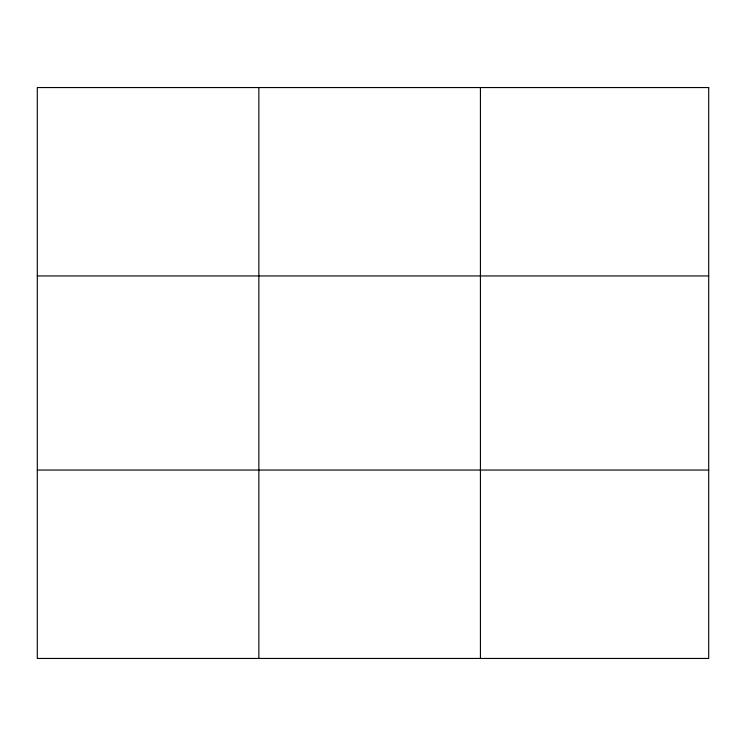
<?xml version="1.0" encoding="UTF-8"?>
<svg xmlns="http://www.w3.org/2000/svg" width="746" height="746" viewBox="0 0 746 746"><rect width="100%" height="100%" fill="white"/><g stroke="black" fill="none" stroke-linecap="round" stroke-linejoin="round"><path stroke-width="1.12" d="M258.862 658.448L258.862 87.552M480.424 658.448L480.424 87.552M37.3 275.945L708.7 275.945M37.3 470.055L708.7 470.055M708.7 87.552L708.7 658.448L37.3 658.448L37.3 87.552L708.7 87.552"/></g></svg>
